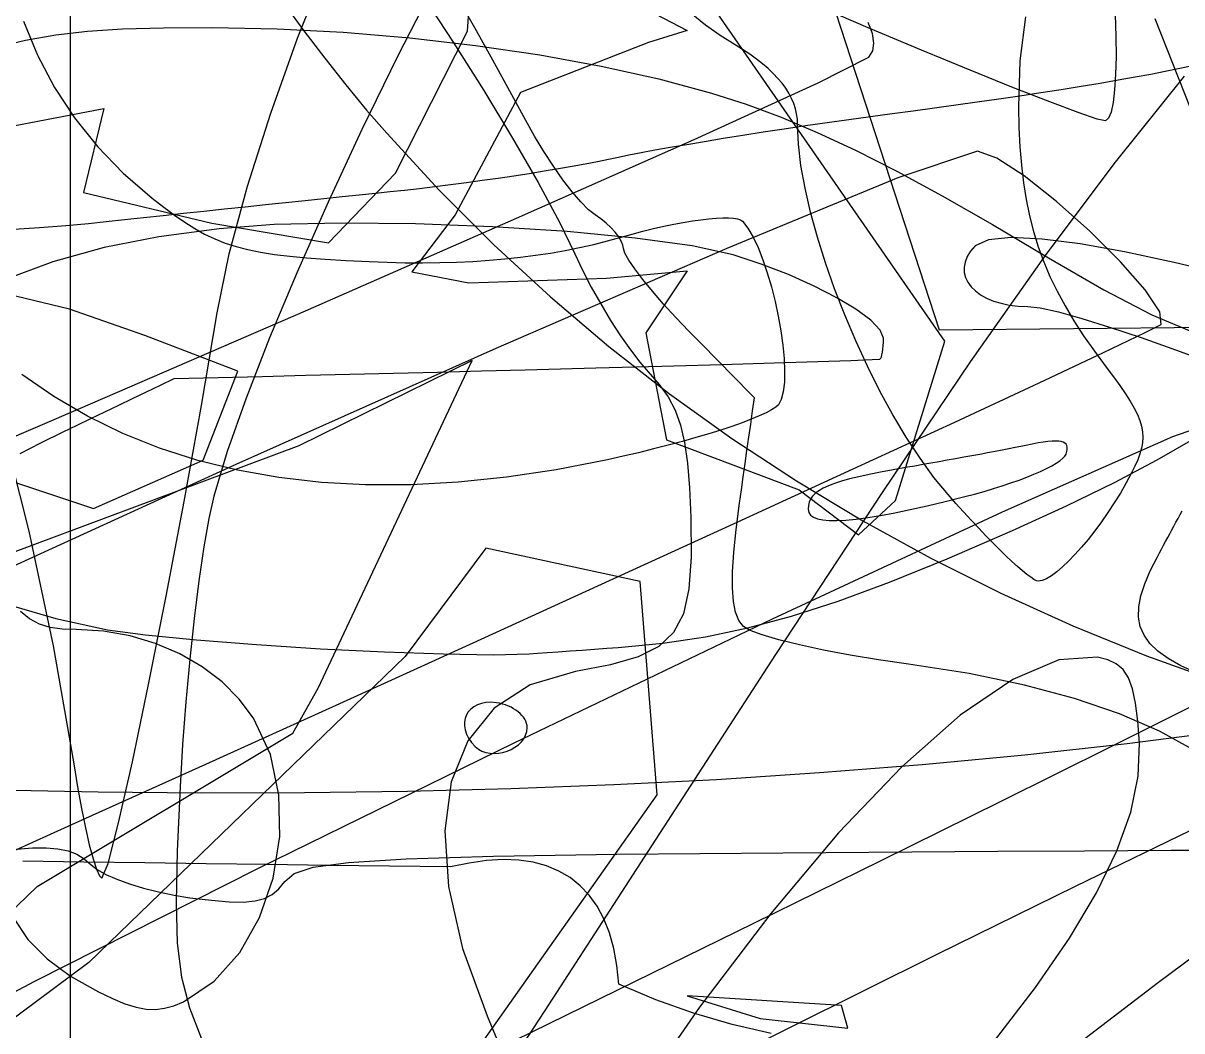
# Model space of a CAD drawing. Extents: x -75 to 75, y -75 to 75.
# Drawn here: x -0.86 to 22.84, y 3.95 to 24.55 of the extents above; entities that cross this region are included whole.
import ezdxf

# ---------------------------------------------------------------- set-up
doc = ezdxf.new("R2010")
doc.units = 0
for name, color, linetype in [('butterfly', 7, 'CONTINUOUS'), ('crosshair', 7, 'CONTINUOUS'), ('crown', 7, 'CONTINUOUS'), ('darth', 7, 'CONTINUOUS'), ('hellokitty', 7, 'CONTINUOUS'), ('ironman', 7, 'CONTINUOUS'), ('jackskellington', 7, 'CONTINUOUS'), ('m4', 7, 'CONTINUOUS'), ('nes', 7, 'CONTINUOUS'), ('skullbones', 7, 'CONTINUOUS'), ('star', 7, 'CONTINUOUS'), ('stormtrooper', 7, 'CONTINUOUS'), ('thundercats', 7, 'CONTINUOUS'), ('wolf', 7, 'CONTINUOUS')]:
    doc.layers.add(name, color=color, linetype=linetype)

msp = doc.modelspace()

# ---------------------------------------------------------------- linework, layer by layer
at = {"layer": 'butterfly', "color": 7}
for p, q in [((4.750313, 24.242141), (5.346643, 25.747596)), ((7.569673, 25.384687), (6.80181, 23.881227)), ((4.202316, 22.709762), (4.750313, 24.242141)), ((6.80181, 23.881227), (6.065756, 22.372467)), ((21.479224, 21.705691), (22.890268, 23.461943)), ((3.728148, 21.218138), (4.202316, 22.709762)), ((6.065756, 22.372467), (5.374354, 20.888184)), ((20.062964, 19.817453), (21.479224, 21.705691)), ((3.353302, 19.834947), (3.728148, 21.218138)), ((5.374354, 20.888184), (4.740444, 19.458141)), ((3.103272, 18.627875), (3.353302, 19.834947)), ((18.516393, 17.62493), (20.062964, 19.817453)), ((4.740444, 19.458141), (4.176869, 18.112111)), ((2.782089, 16.735038), (3.103272, 18.627875)), ((4.176869, 18.112111), (3.696471, 16.879869)), ((16.714412, 14.95583), (18.516393, 17.62493)), ((3.696471, 16.879869), (3.312092, 15.791183)), ((2.428084, 14.771322), (2.782089, 16.735038)), ((-1.329989, 16.457809), (-0.745294, 14.162588)), ((3.312092, 15.791183), (3.036573, 14.87582)), ((14.531927, 11.637843), (16.714412, 14.95583)), ((2.061513, 12.836181), (2.428084, 14.771322)), ((3.036573, 14.87582), (2.934844, 14.423525)), ((2.934844, 14.423525), (2.831948, 13.839726)), ((-0.745294, 14.162588), (-0.246754, 11.817011)), ((2.831948, 13.839726), (2.73071, 13.148776)), ((2.73071, 13.148776), (2.633953, 12.375021)), ((1.702635, 11.029067), (2.061513, 12.836181)), ((2.633953, 12.375021), (2.544501, 11.542813)), ((-0.246754, 11.817011), (0.170081, 9.40724)), ((11.843838, 7.498678), (14.531927, 11.637843)), ((2.544501, 11.542813), (2.465177, 10.676503)), ((20.317935, 11.531896), (19.37678, 11.131)), ((21.111783, 11.58689), (20.317935, 11.531896)), ((21.322663, 11.535125), (21.111783, 11.58689)), ((21.495173, 11.453266), (21.322663, 11.535125)), ((21.63366, 11.332393), (21.495173, 11.453266)), ((21.742469, 11.163591), (21.63366, 11.332393)), ((21.825945, 10.937951), (21.742469, 11.163591)), ((1.371707, 9.449443), (1.702635, 11.029067)), ((19.37678, 11.131), (18.302805, 10.39821)), ((21.888433, 10.64656), (21.825945, 10.937951)), ((2.465177, 10.676503), (2.398803, 9.800443)), ((21.93428, 10.280495), (21.888433, 10.64656)), ((18.302805, 10.39821), (17.110492, 9.347519)), ((21.96783, 9.83085), (21.93428, 10.280495)), ((2.398803, 9.800443), (2.348205, 8.93898)), ((21.943458, 9.152213), (21.96783, 9.83085)), ((0.170081, 9.40724), (0.247329, 8.935469)), ((1.088984, 8.196763), (1.371707, 9.449443)), ((17.110492, 9.347519), (15.814328, 7.992931)), ((21.791719, 8.420247), (21.943458, 9.152213)), ((0.247329, 8.935469), (0.32794, 8.495848)), ((2.348205, 8.93898), (2.288436, 7.618338)), ((0.32794, 8.495848), (0.409537, 8.09796)), ((21.5092, 7.628673), (21.791719, 8.420247)), ((0.409537, 8.09796), (0.489745, 7.751397)), ((0.874725, 7.370482), (1.088984, 8.196763)), ((15.814328, 7.992931), (14.428794, 6.348445)), ((0.489745, 7.751397), (0.566189, 7.46574)), ((2.288436, 7.618338), (2.264312, 6.575761)), ((21.092483, 6.771191), (21.5092, 7.628673)), ((0.566189, 7.46574), (0.636495, 7.250571)), ((0.749187, 7.070059), (0.874725, 7.370482)), ((9.814455, 4.36604), (11.843838, 7.498678)), ((0.636495, 7.250571), (0.698286, 7.115485)), ((0.698286, 7.115485), (0.749187, 7.070059)), ((20.53815, 5.841515), (21.092483, 6.771191)), ((24.787792, 6.75066), (22.356908, 4.934867)), ((2.264312, 6.575761), (2.288955, 5.741117)), ((14.428794, 6.348445), (12.968378, 4.428061)), ((2.288955, 5.741117), (2.375484, 5.044279)), ((19.842786, 4.833358), (20.53815, 5.841515)), ((2.375484, 5.044279), (2.537018, 4.41511)), ((19.002972, 3.740429), (19.842786, 4.833358)), ((22.356908, 4.934867), (20.617178, 3.609735)), ((2.537018, 4.41511), (2.786677, 3.783491)), ((8.291073, 2.031382), (9.814455, 4.36604)), ((12.968378, 4.428061), (11.447561, 2.245783))]:
    msp.add_line(p, q, dxfattribs=at)
at = {"layer": 'crosshair', "color": 7}
msp.add_open_spline([(0.09992, 74.90009), (0.09992, 24.966696), (0.09992, -24.966701), (0.09992, -74.900096)], degree=3, dxfattribs=at)
at = {"layer": 'crown', "color": 7}
for p, q in [((4.455409, 24.968621), (4.879479, 24.3928)), ((4.879479, 24.3928), (5.308629, 23.82934)), ((5.308629, 23.82934), (5.737434, 23.286506)), ((5.737434, 23.286506), (6.16047, 22.772559)), ((6.16047, 22.772559), (6.572314, 22.295773)), ((6.572314, 22.295773), (7.647348, 21.132924)), ((7.647348, 21.132924), (8.763789, 20.018869)), ((8.763789, 20.018869), (9.921208, 18.953861)), ((9.921208, 18.953861), (11.119178, 17.938138)), ((11.119178, 17.938138), (12.357269, 16.971955)), ((12.357269, 16.971955), (13.635054, 16.055554)), ((13.635054, 16.055554), (14.952104, 15.189183)), ((14.952104, 15.189183), (16.30799, 14.373084)), ((16.30799, 14.373084), (17.702284, 13.607508)), ((17.702284, 13.607508), (19.134558, 12.892699)), ((19.134558, 12.892699), (20.604382, 12.228906)), ((20.604382, 12.228906), (22.11133, 11.616374)), ((22.11133, 11.616374), (23.654973, 11.055347))]:
    msp.add_line(p, q, dxfattribs=at)
at = {"layer": 'darth', "color": 7}
for p, q in [((16.423293, 24.454908), (15.26926, 24.948092)), ((21.473052, 24.724871), (21.488332, 24.274563)), ((0.449717, 24.386224), (1.169688, 24.431566)), ((1.169688, 24.431566), (2.006407, 24.453974)), ((2.006407, 24.453974), (3.00307, 24.459788)), ((3.00307, 24.459788), (4.329129, 24.435235)), ((4.329129, 24.435235), (5.682979, 24.364261)), ((17.51146, 23.997375), (16.423293, 24.454908)), ((-1.441683, 24.049414), (-0.812772, 24.20147)), ((-0.812772, 24.20147), (-0.196704, 24.31163)), ((-0.196704, 24.31163), (0.449717, 24.386224)), ((5.682979, 24.364261), (7.043691, 24.24962)), ((7.043691, 24.24962), (8.390337, 24.094067)), ((21.488332, 24.274563), (21.491233, 23.863864)), ((8.390337, 24.094067), (9.701991, 23.90035)), ((18.509127, 23.585311), (17.51146, 23.997375)), ((9.701991, 23.90035), (10.957722, 23.671225)), ((21.491233, 23.863864), (21.48227, 23.49848)), ((10.957722, 23.671225), (12.136605, 23.409447)), ((19.39165, 23.228543), (18.509127, 23.585311)), ((21.48227, 23.49848), (21.461955, 23.184118)), ((12.136605, 23.409447), (13.21771, 23.117765)), ((20.134386, 22.936906), (19.39165, 23.228543)), ((13.21771, 23.117765), (13.924094, 22.890731)), ((21.461955, 23.184118), (21.430802, 22.926492)), ((13.924094, 22.890731), (14.637668, 22.626402)), ((20.712694, 22.720229), (20.134386, 22.936906)), ((21.430802, 22.926492), (21.389325, 22.731304)), ((14.637668, 22.626402), (15.37693, 22.31574)), ((21.101929, 22.588347), (20.712694, 22.720229)), ((21.277449, 22.551088), (21.101929, 22.588347)), ((21.338036, 22.604267), (21.277449, 22.551088)), ((21.389325, 22.731304), (21.338036, 22.604267)), ((15.37693, 22.31574), (16.160377, 21.949704)), ((16.160377, 21.949704), (17.006509, 21.51925)), ((17.006509, 21.51925), (17.933823, 21.015336)), ((17.933823, 21.015336), (18.960818, 20.428924)), ((4.271837, 20.428802), (3.14397, 20.34577)), ((5.642561, 20.459553), (4.271837, 20.428802)), ((7.161329, 20.442817), (5.642561, 20.459553)), ((8.733326, 20.383384), (7.161329, 20.442817)), ((10.26374, 20.286046), (8.733326, 20.383384)), ((18.960818, 20.428924), (20.105992, 19.750969)), ((1.910824, 20.178962), (0.796407, 19.960892)), ((3.14397, 20.34577), (1.910824, 20.178962)), ((11.657754, 20.155589), (10.26374, 20.286046)), ((12.820557, 19.99681), (11.657754, 20.155589)), ((0.796407, 19.960892), (-0.254371, 19.66823)), ((13.657333, 19.8145), (12.820557, 19.99681)), ((14.235117, 19.623786), (13.657333, 19.8145)), ((20.105992, 19.750969), (21.23847, 19.09443)), ((-0.254371, 19.66823), (-1.296595, 19.277652)), ((14.792862, 19.407008), (14.235117, 19.623786)), ((15.312999, 19.173924), (14.792862, 19.407008)), ((15.777961, 18.934295), (15.312999, 19.173924)), ((21.23847, 19.09443), (22.225126, 18.584345)), ((16.17018, 18.697871), (15.777961, 18.934295)), ((16.472087, 18.474413), (16.17018, 18.697871)), ((22.225126, 18.584345), (23.115198, 18.209328)), ((16.666114, 18.27368), (16.472087, 18.474413)), ((16.734694, 18.105425), (16.666114, 18.27368)), ((16.728911, 17.952754), (16.733198, 18.027229)), ((16.733198, 18.027229), (16.734694, 18.105425)), ((16.702314, 17.769044), (16.713169, 17.821921)), ((16.713169, 17.821921), (16.722135, 17.883736)), ((16.722135, 17.883736), (16.728911, 17.952754)), ((12.201483, 17.535031), (13.427683, 17.569372)), ((13.427683, 17.569372), (14.500402, 17.600938)), ((14.500402, 17.600938), (15.389887, 17.628822)), ((15.389887, 17.628822), (16.066387, 17.652134)), ((16.066387, 17.652134), (16.500149, 17.66997)), ((16.500149, 17.66997), (16.661423, 17.681428)), ((16.661423, 17.681428), (16.676141, 17.697063)), ((16.676141, 17.697063), (16.689871, 17.726846)), ((16.689871, 17.726846), (16.702314, 17.769044)), ((2.227136, 17.280565), (3.1247, 17.3032)), ((3.1247, 17.3032), (4.022264, 17.325834)), ((4.022264, 17.325834), (4.919827, 17.348468)), ((4.919827, 17.348468), (5.817391, 17.371102)), ((5.817391, 17.371102), (6.714954, 17.393737)), ((6.714954, 17.393737), (7.612518, 17.416371)), ((7.612518, 17.416371), (8.510081, 17.439005)), ((8.510081, 17.439005), (9.407645, 17.461639)), ((9.407645, 17.461639), (10.851553, 17.498819)), ((10.851553, 17.498819), (12.201483, 17.535031)), ((1.65929, 17.009412), (1.943213, 17.144989)), ((1.943213, 17.144989), (2.227136, 17.280565)), ((1.091444, 16.738261), (1.375367, 16.873835)), ((1.375367, 16.873835), (1.65929, 17.009412)), ((0.523597, 16.467108), (0.807521, 16.602685)), ((0.807521, 16.602685), (1.091444, 16.738261)), ((0.239674, 16.331531), (0.523597, 16.467108)), ((-0.500522, 15.971672), (-0.044249, 16.195954)), ((-0.044249, 16.195954), (0.239674, 16.331531)), ((-0.926185, 15.750057), (-0.500522, 15.971672)), ((-0.730768, 12.36741), (-0.920423, 12.518367)), ((-0.53227, 12.262358), (-0.730768, 12.36741)), ((-0.314165, 12.196109), (-0.53227, 12.262358)), ((-0.06569, 12.161568), (-0.314165, 12.196109)), ((0.223921, 12.151634), (-0.06569, 12.161568)), ((0.78, 12.118329), (0.223921, 12.151634)), ((1.323658, 12.021244), (0.78, 12.118329)), ((1.846398, 11.864636), (1.323658, 12.021244)), ((2.339725, 11.652752), (1.846398, 11.864636)), ((2.795143, 11.389845), (2.339725, 11.652752)), ((3.204156, 11.080169), (2.795143, 11.389845)), ((3.558269, 10.727972), (3.204156, 11.080169)), ((3.848984, 10.337509), (3.558269, 10.727972)), ((4.194159, 9.594195), (3.848984, 10.337509)), ((4.369056, 8.773832), (4.194159, 9.594195)), ((4.383884, 7.917657), (4.369056, 8.773832)), ((4.248854, 7.066909), (4.383884, 7.917657)), ((3.974177, 6.26283), (4.248854, 7.066909)), ((-1.075922, 6.274712), (-0.765135, 5.815553)), ((3.570061, 5.546654), (3.974177, 6.26283)), ((-0.765135, 5.815553), (-0.37502, 5.416669)), ((3.046718, 4.959624), (3.570061, 5.546654)), ((-0.37502, 5.416669), (0.102319, 5.063809)), ((0.102319, 5.063809), (0.674778, 4.742722)), ((0.674778, 4.742722), (0.964797, 4.605384)), ((2.414357, 4.542976), (3.046718, 4.959624)), ((0.964797, 4.605384), (1.218954, 4.501888)), ((2.216536, 4.46166), (2.414357, 4.542976)), ((1.218954, 4.501888), (1.444813, 4.431363)), ((1.444813, 4.431363), (1.649936, 4.392944)), ((1.649936, 4.392944), (1.841889, 4.385776)), ((1.841889, 4.385776), (2.028234, 4.408974)), ((2.028234, 4.408974), (2.216536, 4.46166))]:
    msp.add_line(p, q, dxfattribs=at)
at = {"layer": 'hellokitty', "color": 7}
for p, q in [((13.093952, 24.51041), (12.797908, 24.747231)), ((19.63596, 24.678742), (19.523446, 23.778901)), ((-0.852996, 24.587866), (-0.566656, 23.89065)), ((13.394184, 24.295015), (13.093952, 24.51041)), ((13.696749, 24.103454), (13.394184, 24.295015)), ((13.853124, 24.007837), (13.696749, 24.103454)), ((13.999141, 23.911614), (13.853124, 24.007837)), ((-0.566656, 23.89065), (-0.219792, 23.232573)), ((14.134838, 23.81473), (13.999141, 23.911614)), ((14.260251, 23.717143), (14.134838, 23.81473)), ((14.375419, 23.618805), (14.260251, 23.717143)), ((19.523446, 23.778901), (19.493038, 22.836415)), ((14.480377, 23.519666), (14.375419, 23.618805)), ((14.575162, 23.419683), (14.480377, 23.519666)), ((-0.219792, 23.232573), (0.187766, 22.612621)), ((14.659813, 23.318806), (14.575162, 23.419683)), ((14.734366, 23.216989), (14.659813, 23.318806)), ((14.798858, 23.114183), (14.734366, 23.216989)), ((14.853326, 23.010343), (14.798858, 23.114183)), ((14.897808, 22.905421), (14.853326, 23.010343)), ((14.932341, 22.799367), (14.897808, 22.905421)), ((14.956962, 22.69214), (14.932341, 22.799367)), ((19.493038, 22.836415), (19.503003, 22.418181)), ((0.187766, 22.612621), (0.656189, 22.029784)), ((14.971705, 22.583688), (14.956962, 22.69214)), ((14.976613, 22.473962), (14.971705, 22.583688)), ((14.994342, 22.074477), (14.976613, 22.473962)), ((19.503003, 22.418181), (19.523123, 22.02167)), ((15.046009, 21.63903), (14.994342, 22.074477)), ((0.656189, 22.029784), (1.18565, 21.483055)), ((19.523123, 22.02167), (19.554143, 21.644683)), ((15.129328, 21.173237), (15.046009, 21.63903)), ((19.554143, 21.644683), (19.596806, 21.285019)), ((1.18565, 21.483055), (1.77632, 20.97142)), ((15.242016, 20.682712), (15.129328, 21.173237)), ((19.596806, 21.285019), (19.651854, 20.940471)), ((1.77632, 20.97142), (2.010843, 20.788114)), ((19.651854, 20.940471), (19.720031, 20.60884)), ((2.010843, 20.788114), (2.231016, 20.624295)), ((2.231016, 20.624295), (2.441132, 20.478708)), ((15.381789, 20.173067), (15.242016, 20.682712)), ((2.441132, 20.478708), (2.645487, 20.350093)), ((12.03099, 20.347522), (12.241425, 20.395311)), ((12.241425, 20.395311), (12.444762, 20.437661)), ((12.444762, 20.437661), (12.639729, 20.474415)), ((12.639729, 20.474415), (12.825056, 20.5054)), ((12.825056, 20.5054), (12.999471, 20.530462)), ((12.999471, 20.530462), (13.161703, 20.549427)), ((13.161703, 20.549427), (13.31048, 20.562127)), ((13.31048, 20.562127), (13.444532, 20.568392)), ((13.444532, 20.568392), (13.562586, 20.56811)), ((13.562586, 20.56811), (13.663372, 20.560998)), ((13.663372, 20.560998), (13.745618, 20.546972)), ((13.745618, 20.546972), (13.808054, 20.525861)), ((13.808054, 20.525861), (13.849407, 20.497473)), ((13.849407, 20.497473), (13.959114, 20.357643)), ((19.720031, 20.60884), (19.802079, 20.28792)), ((2.645487, 20.350093), (2.848374, 20.237199)), ((2.848374, 20.237199), (3.054089, 20.138763)), ((11.090744, 20.095907), (11.369808, 20.173225)), ((11.369808, 20.173225), (11.59391, 20.236315)), ((11.59391, 20.236315), (11.814728, 20.29447)), ((11.814728, 20.29447), (12.03099, 20.347522)), ((13.959114, 20.357643), (14.066009, 20.17601)), ((14.066009, 20.17601), (14.168872, 19.958826)), ((15.546364, 19.649914), (15.381789, 20.173067)), ((19.802079, 20.28792), (19.898742, 19.975514)), ((3.054089, 20.138763), (3.266926, 20.053529)), ((3.266926, 20.053529), (3.491179, 19.980238)), ((3.491179, 19.980238), (3.731144, 19.917639)), ((3.731144, 19.917639), (3.991114, 19.864471)), ((10.223656, 19.901258), (10.517866, 19.959944)), ((10.517866, 19.959944), (10.806829, 20.024818)), ((10.806829, 20.024818), (11.090744, 20.095907)), ((14.168872, 19.958826), (14.26648, 19.712336)), ((19.898742, 19.975514), (20.010763, 19.669416)), ((3.991114, 19.864471), (4.275383, 19.819476)), ((4.275383, 19.819476), (4.588248, 19.781399)), ((4.588248, 19.781399), (4.934001, 19.74898)), ((4.934001, 19.74898), (5.316938, 19.720955)), ((5.316938, 19.720955), (5.741353, 19.696091)), ((5.741353, 19.696091), (6.211541, 19.673118)), ((6.211541, 19.673118), (6.584213, 19.659007)), ((8.000575, 19.662253), (8.337078, 19.678142)), ((8.337078, 19.678142), (8.666943, 19.700071)), ((8.666943, 19.700071), (8.990369, 19.728067)), ((8.990369, 19.728067), (9.307555, 19.762174)), ((9.307555, 19.762174), (9.618699, 19.802393)), ((9.618699, 19.802393), (9.923999, 19.848748)), ((9.923999, 19.848748), (10.223656, 19.901258)), ((14.26648, 19.712336), (14.357611, 19.442797)), ((6.584213, 19.659007), (6.949253, 19.650851)), ((6.949253, 19.650851), (7.306861, 19.648593)), ((7.306861, 19.648593), (7.657235, 19.652403)), ((7.657235, 19.652403), (8.000575, 19.662253)), ((14.357611, 19.442797), (14.441045, 19.156451)), ((15.733455, 19.118871), (15.546364, 19.649914)), ((20.010763, 19.669416), (20.138886, 19.367424)), ((20.138886, 19.367424), (20.283851, 19.067334)), ((14.441045, 19.156451), (14.515559, 18.859556)), ((15.94078, 18.585553), (15.733455, 19.118871)), ((20.283851, 19.067334), (20.446404, 18.766948)), ((14.515559, 18.859556), (14.579931, 18.558358)), ((20.446404, 18.766948), (20.627287, 18.464062)), ((14.579931, 18.558358), (14.632939, 18.259106)), ((16.166054, 18.055565), (15.94078, 18.585553)), ((14.632939, 18.259106), (14.673363, 17.96805)), ((20.627287, 18.464062), (20.827243, 18.15647)), ((16.406993, 17.534529), (16.166054, 18.055565)), ((20.827243, 18.15647), (21.047016, 17.841973)), ((14.673363, 17.96805), (14.699979, 17.691444)), ((21.047016, 17.841973), (21.287347, 17.518369)), ((14.699979, 17.691444), (14.711567, 17.435536)), ((-0.232717, 16.914453), (-0.889485, 17.365856)), ((14.711567, 17.435536), (14.706905, 17.206575)), ((16.661314, 17.028056), (16.406993, 17.534529)), ((21.287347, 17.518369), (21.436508, 17.320209)), ((21.436508, 17.320209), (21.568036, 17.139116)), ((14.706905, 17.206575), (14.68477, 17.010815)), ((21.568036, 17.139116), (21.682381, 16.973228)), ((0.455763, 16.513104), (-0.232717, 16.914453)), ((14.643941, 16.8545), (14.583196, 16.743883)), ((14.68477, 17.010815), (14.643941, 16.8545)), ((16.926732, 16.541761), (16.661314, 17.028056)), ((21.682381, 16.973228), (21.779991, 16.820687)), ((14.445013, 16.640421), (14.332292, 16.581018)), ((14.529245, 16.694898), (14.445013, 16.640421)), ((14.583196, 16.743883), (14.529245, 16.694898)), ((21.779991, 16.820687), (21.861314, 16.679638)), ((21.861314, 16.679638), (21.926799, 16.548216)), ((1.175675, 16.161868), (0.455763, 16.513104)), ((13.841104, 16.37904), (13.632337, 16.305705)), ((14.028546, 16.449754), (13.841104, 16.37904)), ((14.192873, 16.517273), (14.028546, 16.449754)), ((14.332292, 16.581018), (14.192873, 16.517273)), ((17.200965, 16.081254), (16.926732, 16.541761)), ((21.926799, 16.548216), (21.976894, 16.424566)), ((21.976894, 16.424566), (22.012048, 16.306825)), ((1.92674, 15.860804), (1.175675, 16.161868)), ((13.157995, 16.153469), (12.896002, 16.075719)), ((13.404037, 16.230323), (13.157995, 16.153469)), ((13.632337, 16.305705), (13.404037, 16.230323)), ((22.012048, 16.306825), (22.032709, 16.193138)), ((22.032709, 16.193138), (22.039324, 16.081643)), ((12.331328, 15.919825), (12.03223, 15.842835)), ((12.619849, 15.997645), (12.331328, 15.919825)), ((12.896002, 16.075719), (12.619849, 15.997645)), ((17.481726, 15.652155), (17.200965, 16.081254)), ((22.032345, 15.970481), (22.012217, 15.857793)), ((22.039324, 16.081643), (22.032345, 15.970481)), ((2.708679, 15.609974), (1.92674, 15.860804)), ((11.409468, 15.693633), (11.089386, 15.622575)), ((11.724346, 15.767245), (11.409468, 15.693633)), ((12.03223, 15.842835), (11.724346, 15.767245)), ((17.766734, 15.260069), (17.481726, 15.652155)), ((21.979389, 15.741721), (21.93431, 15.620405)), ((22.012217, 15.857793), (21.979389, 15.741721)), ((3.521212, 15.409432), (2.708679, 15.609974)), ((4.364061, 15.259239), (3.521212, 15.409432)), ((10.042146, 15.418661), (9.023267, 15.265513)), ((11.089386, 15.622575), (10.042146, 15.418661)), ((21.877428, 15.491982), (21.809192, 15.354599)), ((21.93431, 15.620405), (21.877428, 15.491982)), ((5.236947, 15.159457), (4.364061, 15.259239)), ((9.023267, 15.265513), (8.033029, 15.163069)), ((18.053704, 14.910618), (17.766734, 15.260069)), ((21.809192, 15.354599), (21.69764, 15.147581)), ((6.139589, 15.110141), (5.236947, 15.159457)), ((7.07171, 15.11127), (6.139589, 15.110141)), ((8.033029, 15.163069), (7.07171, 15.11127)), ((21.578503, 14.942106), (21.453186, 14.739803)), ((21.69764, 15.147581), (21.578503, 14.942106)), ((18.053698, 14.909873), (18.053704, 14.910618)), ((18.053699, 14.909871), (18.053698, 14.909873)), ((18.0537, 14.909868), (18.053699, 14.909871)), ((18.053699, 14.909871), (18.053699, 14.909871)), ((18.053701, 14.909865), (18.0537, 14.909868)), ((18.0537, 14.909868), (18.0537, 14.909868)), ((18.053702, 14.909865), (18.053701, 14.909865)), ((18.053701, 14.909865), (18.053701, 14.909865)), ((18.053702, 14.909862), (18.053702, 14.909865)), ((18.053703, 14.909862), (18.053702, 14.909862)), ((18.053704, 14.909859), (18.053703, 14.909862)), ((18.053704, 14.909856), (18.053704, 14.909859)), ((18.053704, 14.909859), (18.053704, 14.909859)), ((18.053705, 14.909856), (18.053704, 14.909856)), ((18.053706, 14.909854), (18.053705, 14.909856)), ((18.213882, 14.72959), (18.053706, 14.909854)), ((18.053706, 14.909854), (18.053706, 14.909854)), ((18.372512, 14.554383), (18.213882, 14.72959)), ((21.453186, 14.739803), (21.323093, 14.542307)), ((18.52865, 14.385138), (18.372512, 14.554383)), ((21.323093, 14.542307), (21.18963, 14.351243)), ((22.758207, 14.421581), (22.800372, 14.499878)), ((22.800372, 14.499878), (22.842538, 14.578172)), ((18.681349, 14.222761), (18.52865, 14.385138)), ((18.829662, 14.068163), (18.681349, 14.222761)), ((21.18963, 14.351243), (21.054201, 14.168244)), ((22.631711, 14.18669), (22.673876, 14.264987)), ((22.673876, 14.264987), (22.716042, 14.343284)), ((22.716042, 14.343284), (22.758207, 14.421581)), ((18.972643, 13.922245), (18.829662, 14.068163)), ((20.91821, 13.994937), (20.783062, 13.832956)), ((21.054201, 14.168244), (20.91821, 13.994937)), ((22.505214, 13.951802), (22.54738, 14.030096)), ((22.54738, 14.030096), (22.589545, 14.108393)), ((22.589545, 14.108393), (22.631711, 14.18669)), ((19.109343, 13.785921), (18.972643, 13.922245)), ((19.238816, 13.660092), (19.109343, 13.785921)), ((20.783062, 13.832956), (20.650162, 13.683925)), ((22.378718, 13.716912), (22.420884, 13.795208)), ((22.420884, 13.795208), (22.463049, 13.873505)), ((22.463049, 13.873505), (22.505214, 13.951802)), ((19.360115, 13.54567), (19.238816, 13.660092)), ((19.472293, 13.443562), (19.360115, 13.54567)), ((20.520915, 13.549478), (20.396724, 13.431243)), ((20.650162, 13.683925), (20.520915, 13.549478)), ((22.190457, 13.349966), (22.336553, 13.638615)), ((22.336553, 13.638615), (22.378718, 13.716912)), ((19.574404, 13.354674), (19.472293, 13.443562)), ((19.665499, 13.27991), (19.574404, 13.354674)), ((19.744632, 13.220184), (19.665499, 13.27991)), ((20.278996, 13.330851), (20.169133, 13.24993)), ((20.396724, 13.431243), (20.278996, 13.330851)), ((22.077253, 13.08433), (22.190457, 13.349966)), ((19.810857, 13.176397), (19.744632, 13.220184)), ((19.863226, 13.149473), (19.810857, 13.176397)), ((19.900791, 13.140301), (19.863226, 13.149473)), ((19.978627, 13.153029), (19.900791, 13.140301)), ((20.068542, 13.190113), (19.978627, 13.153029)), ((20.169133, 13.24993), (20.068542, 13.190113)), ((21.998607, 12.839787), (22.077253, 13.08433)), ((21.956182, 12.614413), (21.998607, 12.839787)), ((21.951644, 12.406289), (21.956182, 12.614413)), ((21.986656, 12.213494), (21.951644, 12.406289)), ((22.062884, 12.034111), (21.986656, 12.213494)), ((22.181992, 11.866214), (22.062884, 12.034111)), ((22.345645, 11.707887), (22.181992, 11.866214)), ((22.555507, 11.557212), (22.345645, 11.707887)), ((22.813242, 11.41226), (22.555507, 11.557212)), ((23.120516, 11.271117), (22.813242, 11.41226))]:
    msp.add_line(p, q, dxfattribs=at)
at = {"layer": 'ironman', "color": 7}
for p, q in [((21.715951, 9.824522), (23.806269, 10.09026)), ((19.621805, 9.592688), (21.715951, 9.824522)), ((17.524265, 9.393552), (19.621805, 9.592688)), ((15.423766, 9.225912), (17.524265, 9.393552)), ((11.215629, 8.980286), (13.320743, 9.088557)), ((13.320743, 9.088557), (15.423766, 9.225912)), ((-1.434617, 8.873863), (0.673914, 8.832957)), ((0.673914, 8.832957), (2.782962, 8.813907)), ((2.782962, 8.813907), (4.892092, 8.817915)), ((4.892092, 8.817915), (7.000869, 8.846171)), ((7.000869, 8.846171), (9.10886, 8.899895)), ((9.10886, 8.899895), (11.215629, 8.980286)), ((0.37712, 7.39604), (-0.87297, 7.413707)), ((1.627218, 7.378881), (0.37712, 7.39604)), ((2.877322, 7.362145), (1.627218, 7.378881)), ((4.127429, 7.34572), (2.877322, 7.362145)), ((8.25772, 7.378121), (7.877755, 7.297488)), ((8.617109, 7.427883), (8.25772, 7.378121)), ((8.955624, 7.44682), (8.617109, 7.427883)), ((9.272969, 7.434938), (8.955624, 7.44682)), ((9.568843, 7.392317), (9.272969, 7.434938)), ((9.84295, 7.318979), (9.568843, 7.392317)), ((5.377538, 7.329548), (4.127429, 7.34572)), ((6.627648, 7.31349), (5.377538, 7.329548)), ((7.877755, 7.297488), (6.627648, 7.31349)), ((10.094993, 7.214957), (9.84295, 7.318979)), ((10.324671, 7.080298), (10.094993, 7.214957)), ((10.531689, 6.915031), (10.324671, 7.080298)), ((10.715747, 6.7192), (10.531689, 6.915031)), ((10.876548, 6.492841), (10.715747, 6.7192)), ((11.013794, 6.235991), (10.876548, 6.492841)), ((11.127187, 5.948691), (11.013794, 6.235991)), ((11.216429, 5.630977), (11.127187, 5.948691)), ((11.281222, 5.28289), (11.216429, 5.630977)), ((11.321268, 4.904463), (11.281222, 5.28289)), ((12.077681, 4.579792), (11.321268, 4.904463)), ((12.849591, 4.306728), (12.077681, 4.579792)), ((13.635267, 4.079471), (12.849591, 4.306728)), ((14.432976, 3.892217), (13.635267, 4.079471))]:
    msp.add_line(p, q, dxfattribs=at)
at = {"layer": 'jackskellington', "color": 7}
for p, q in [((22.334706, 15.618152), (23.117339, 16.073089)), ((21.461505, 15.15806), (22.334706, 15.618152)), ((20.4798, 14.681804), (21.461505, 15.15806)), ((19.371657, 14.178384), (20.4798, 14.681804)), ((18.033316, 13.59914), (19.371657, 14.178384)), ((16.856813, 13.119992), (18.033316, 13.59914)), ((15.808399, 12.730937), (16.856813, 13.119992)), ((-1.403852, 12.730463), (-0.19461, 12.378069)), ((14.854325, 12.421963), (15.808399, 12.730937)), ((-0.19461, 12.378069), (0.865054, 12.145569)), ((13.960842, 12.183062), (14.854325, 12.421963)), ((0.865054, 12.145569), (1.636984, 12.041296)), ((13.094204, 12.004229), (13.960842, 12.183062)), ((1.636984, 12.041296), (2.682153, 11.938754)), ((2.682153, 11.938754), (3.907658, 11.843218)), ((11.306464, 11.786732), (12.22066, 11.875454)), ((12.22066, 11.875454), (13.094204, 12.004229)), ((3.907658, 11.843218), (5.220598, 11.759977)), ((5.220598, 11.759977), (6.528071, 11.694304)), ((6.528071, 11.694304), (7.737174, 11.65148)), ((7.737174, 11.65148), (8.755007, 11.636776)), ((8.755007, 11.636776), (9.488668, 11.655487)), ((9.488668, 11.655487), (9.656986, 11.666861)), ((9.656986, 11.666861), (9.857045, 11.680746)), ((9.857045, 11.680746), (10.081387, 11.696607)), ((10.081387, 11.696607), (10.322557, 11.713907)), ((10.322557, 11.713907), (10.573101, 11.73211)), ((10.573101, 11.73211), (10.825561, 11.750681)), ((10.825561, 11.750681), (11.072483, 11.769082)), ((11.072483, 11.769082), (11.306464, 11.786732))]:
    msp.add_line(p, q, dxfattribs=at)
at = {"layer": 'm4', "color": 7}
for p, q in [((-1.000172, 7.664368), (-0.6724, 7.687877)), ((-0.6724, 7.687877), (-0.391512, 7.689853)), ((-0.391512, 7.689853), (-0.151333, 7.669194)), ((-0.151333, 7.669194), (0.054311, 7.625094)), ((0.054311, 7.625094), (0.231593, 7.556667)), ((11.280745, 7.556895), (14.67287, 7.588346)), ((14.67287, 7.588346), (19.06999, 7.617412)), ((19.06999, 7.617412), (20.843346, 7.62808)), ((20.843346, 7.62808), (22.616701, 7.638748)), ((22.616701, 7.638748), (24.390057, 7.649416)), ((0.231593, 7.556667), (0.386688, 7.463014)), ((0.386688, 7.463014), (0.52577, 7.343242)), ((5.069151, 7.292758), (5.787819, 7.390996)), ((5.787819, 7.390996), (6.972873, 7.463948)), ((6.972873, 7.463948), (8.758964, 7.517339)), ((8.758964, 7.517339), (11.280745, 7.556895)), ((0.52577, 7.343242), (0.651475, 7.245045)), ((0.651475, 7.245045), (0.830059, 7.145302)), ((0.830059, 7.145302), (1.053229, 7.046781)), ((4.492358, 6.997519), (4.682215, 7.163508)), ((4.682215, 7.163508), (5.069151, 7.292758)), ((1.053229, 7.046781), (1.312691, 6.952242)), ((1.312691, 6.952242), (1.600154, 6.864452)), ((4.368436, 6.848591), (4.492358, 6.997519)), ((1.600154, 6.864452), (1.907323, 6.786174)), ((1.907323, 6.786174), (2.225907, 6.720174)), ((2.225907, 6.720174), (2.547613, 6.669216)), ((2.547613, 6.669216), (2.989372, 6.615783)), ((3.883227, 6.602101), (4.075227, 6.652799)), ((4.075227, 6.652799), (4.233178, 6.734322)), ((4.233178, 6.734322), (4.368436, 6.848591)), ((2.989372, 6.615783), (3.351656, 6.585506)), ((3.351656, 6.585506), (3.645823, 6.580313)), ((3.645823, 6.580313), (3.883227, 6.602101))]:
    msp.add_line(p, q, dxfattribs=at)
at = {"layer": 'nes', "color": 7}
for p, q in [((16.505796, 24.337289), (16.41755, 24.563389)), ((16.53808, 24.142051), (16.505796, 24.337289)), ((16.431628, 23.850682), (16.513619, 23.979305)), ((16.513619, 23.979305), (16.53808, 24.142051)), ((15.396231, 23.326206), (16.431628, 23.850682)), ((12.8601, 22.169879), (15.396231, 23.326206)), ((9.229378, 20.558424), (12.8601, 22.169879)), ((18.655716, 21.928147), (17.025983, 21.384139)), ((19.049191, 21.791179), (18.655716, 21.928147)), ((19.613019, 21.426955), (19.049191, 21.791179)), ((17.025983, 21.384139), (13.529419, 19.943939)), ((20.272865, 20.905501), (19.613019, 21.426955)), ((20.954397, 20.296846), (20.272865, 20.905501)), ((4.910212, 18.668554), (9.229378, 20.558424)), ((21.583284, 19.671013), (20.954397, 20.296846)), ((13.529419, 19.943939), (8.804234, 17.895293)), ((22.08519, 19.098026), (21.583284, 19.671013)), ((22.385786, 18.647915), (22.08519, 19.098026)), ((0.308745, 16.676988), (4.910212, 18.668554)), ((22.410737, 18.390703), (22.385786, 18.647915)), ((22.086385, 18.220687), (22.410737, 18.390703)), ((21.236898, 17.813395), (22.086385, 18.220687)), ((8.804234, 17.895293), (3.48864, 15.525948)), ((19.919977, 17.195529), (21.236898, 17.813395)), ((18.193318, 16.393781), (19.919977, 17.195529)), ((-4.168877, 14.76044), (0.308745, 16.676988)), ((24.274233, 16.670474), (22.644482, 16.089212)), ((16.114621, 15.434849), (18.193318, 16.393781)), ((22.644482, 16.089212), (19.161739, 14.550133)), ((3.48864, 15.525948), (-1.779153, 13.123649)), ((13.741584, 14.345429), (16.114621, 15.434849)), ((19.161739, 14.550133), (14.459485, 12.360303)), ((11.131906, 13.152213), (13.741584, 14.345429)), ((8.343286, 11.881906), (11.131906, 13.152213)), ((14.459485, 12.360303), (9.171204, 9.82678)), ((5.536636, 10.607192), (8.343286, 11.881906)), ((21.387303, 9.759233), (23.374756, 10.755909)), ((2.875293, 9.401313), (5.536636, 10.607192)), ((9.171204, 9.82678), (3.930379, 7.256628)), ((19.138536, 8.640981), (21.387303, 9.759233)), ((0.420577, 8.291872), (2.875293, 9.401313)), ((16.683922, 7.429116), (19.138536, 8.640981)), ((-1.766192, 7.306448), (0.420577, 8.291872)), ((23.240169, 8.148927), (20.653536, 6.897816)), ((14.078927, 6.151586), (16.683922, 7.429116)), ((3.930379, 7.256628), (-0.629508, 4.956909)), ((20.653536, 6.897816), (17.826752, 5.51088)), ((8.3061, 3.322357), (14.078927, 6.151586)), ((17.826752, 5.51088), (14.823472, 4.018063)), ((-0.629508, 4.956909), (-3.874973, 3.234687)), ((14.823472, 4.018063), (11.203025, 2.196214))]:
    msp.add_line(p, q, dxfattribs=at)
at = {"layer": 'skullbones', "color": 7}
for p, q in [((8.376978, 24.450159), (7.988303, 25.133176)), ((7.306937, 25.119635), (7.934487, 24.161987)), ((8.74527, 23.792126), (8.376978, 24.450159)), ((7.934487, 24.161987), (8.556628, 23.173467)), ((9.092202, 23.160776), (8.74527, 23.792126)), ((8.556628, 23.173467), (9.144956, 22.200114)), ((9.416796, 22.557816), (9.092202, 23.160776)), ((9.596146, 22.235815), (9.416796, 22.557816)), ((9.144956, 22.200114), (9.671063, 21.287963)), ((9.786485, 21.921035), (9.596146, 22.235815)), ((9.982002, 21.621392), (9.786485, 21.921035)), ((10.176883, 21.344805), (9.982002, 21.621392)), ((10.365318, 21.09919), (10.176883, 21.344805)), ((9.671063, 21.287963), (10.106545, 20.48306)), ((10.541494, 20.892465), (10.365318, 21.09919)), ((10.699598, 20.73255), (10.541494, 20.892465)), ((10.83382, 20.627363), (10.699598, 20.73255)), ((10.951029, 20.547525), (10.83382, 20.627363)), ((10.106545, 20.48306), (10.422994, 19.831437)), ((11.060374, 20.460259), (10.951029, 20.547525)), ((11.159464, 20.368395), (11.060374, 20.460259)), ((11.245903, 20.274751), (11.159464, 20.368395)), ((11.3173, 20.182154), (11.245903, 20.274751)), ((11.37126, 20.093426), (11.3173, 20.182154)), ((11.405392, 20.011396), (11.37126, 20.093426)), ((11.417301, 19.938879), (11.405392, 20.011396)), ((11.444612, 19.845977), (11.417301, 19.938879)), ((10.422994, 19.831437), (10.579328, 19.497847)), ((11.522884, 19.705515), (11.444612, 19.845977)), ((11.646631, 19.52441), (11.522884, 19.705515)), ((10.579328, 19.497847), (10.756864, 19.153545)), ((11.810362, 19.309588), (11.646631, 19.52441)), ((12.008591, 19.067966), (11.810362, 19.309588)), ((10.756864, 19.153545), (10.949451, 18.808426)), ((12.235829, 18.806465), (12.008591, 19.067966)), ((10.949451, 18.808426), (11.150936, 18.472401)), ((12.486589, 18.532009), (12.235829, 18.806465)), ((12.755383, 18.251514), (12.486589, 18.532009)), ((11.150936, 18.472401), (11.35517, 18.155367)), ((12.922643, 18.081089), (12.755383, 18.251514)), ((11.35517, 18.155367), (11.555998, 17.867224)), ((13.089903, 17.910663), (12.922643, 18.081089)), ((11.555998, 17.867224), (11.747271, 17.61788)), ((13.257163, 17.740238), (13.089903, 17.910663)), ((11.747271, 17.61788), (11.922836, 17.417232)), ((13.424423, 17.569812), (13.257163, 17.740238)), ((13.591683, 17.399387), (13.424423, 17.569812)), ((11.922836, 17.417232), (12.14675, 17.164039)), ((13.758943, 17.228961), (13.591683, 17.399387)), ((12.14675, 17.164039), (12.328386, 16.908927)), ((13.926204, 17.058536), (13.758943, 17.228961)), ((12.328386, 16.908927), (12.472379, 16.636032)), ((14.093464, 16.88811), (13.926204, 17.058536)), ((14.055363, 16.619347), (14.093464, 16.88811)), ((12.472379, 16.636032), (12.583364, 16.329491)), ((14.017263, 16.350584), (14.055363, 16.619347)), ((12.583364, 16.329491), (12.665975, 15.973442)), ((13.979162, 16.081821), (14.017263, 16.350584)), ((12.665975, 15.973442), (12.724848, 15.552016)), ((13.941062, 15.813061), (13.979162, 16.081821)), ((13.902961, 15.544298), (13.941062, 15.813061)), ((12.724848, 15.552016), (12.764618, 15.049356)), ((13.864861, 15.275535), (13.902961, 15.544298)), ((13.826761, 15.006772), (13.864861, 15.275535)), ((12.764618, 15.049356), (12.789919, 14.449594)), ((13.78866, 14.738009), (13.826761, 15.006772)), ((13.717991, 14.197793), (13.78866, 14.738009)), ((12.789919, 14.449594), (12.797384, 13.631618)), ((13.670053, 13.730842), (13.717991, 14.197793)), ((12.797384, 13.631618), (12.753534, 12.981503)), ((13.644983, 13.332666), (13.670053, 13.730842)), ((13.642923, 12.99878), (13.644983, 13.332666)), ((12.753534, 12.981503), (12.640894, 12.475853)), ((13.664016, 12.724692), (13.642923, 12.99878)), ((13.708399, 12.505919), (13.664016, 12.724692)), ((12.640894, 12.475853), (12.44199, 12.091266)), ((13.776216, 12.337965), (13.708399, 12.505919)), ((13.867605, 12.21635), (13.776216, 12.337965)), ((12.44199, 12.091266), (12.139344, 11.804354)), ((14.005767, 12.133512), (13.867605, 12.21635)), ((14.252729, 12.040385), (14.005767, 12.133512)), ((14.594642, 11.940139), (14.252729, 12.040385)), ((15.017659, 11.835948), (14.594642, 11.940139)), ((12.139344, 11.804354), (11.715483, 11.591711)), ((15.507931, 11.730979), (15.017659, 11.835948)), ((16.051612, 11.628408), (15.507931, 11.730979)), ((16.634853, 11.531402), (16.051612, 11.628408)), ((11.152929, 11.429946), (10.434209, 11.295659)), ((11.715483, 11.591711), (11.152929, 11.429946)), ((17.243807, 11.443137), (16.634853, 11.531402)), ((18.48565, 11.249812), (17.243807, 11.443137)), ((10.434209, 11.295659), (9.506888, 11.023894)), ((19.617033, 11.017448), (18.48565, 11.249812)), ((9.506888, 11.023894), (8.771738, 10.546153)), ((20.641369, 10.744731), (19.617033, 11.017448)), ((21.562068, 10.430343), (20.641369, 10.744731)), ((8.771738, 10.546153), (8.232872, 9.878478)), ((22.382542, 10.072965), (21.562068, 10.430343)), ((23.106202, 9.671287), (22.382542, 10.072965)), ((8.232872, 9.878478), (7.894409, 9.036905)), ((7.894409, 9.036905), (7.760463, 8.03748)), ((7.760463, 8.03748), (7.835151, 6.896238)), ((7.835151, 6.896238), (8.122589, 5.629224)), ((8.122589, 5.629224), (8.626892, 4.252476)), ((8.626892, 4.252476), (9.058223, 3.221857))]:
    msp.add_line(p, q, dxfattribs=at)
at = {"layer": 'star', "color": 7}
for p, q in [((-0.578486, 74.904171), (17.871219, 18.275577)), ((17.871219, 18.275577), (75.004095, 18.891137))]:
    msp.add_line(p, q, dxfattribs=at)
at = {"layer": 'stormtrooper', "color": 7}
for p, q in [((21.879472, 23.448907), (22.202118, 23.508112)), ((22.202118, 23.508112), (22.496824, 23.564613)), ((22.496824, 23.564613), (22.760595, 23.617919)), ((22.760595, 23.617919), (22.990437, 23.667542)), ((20.369375, 23.194823), (20.773838, 23.259957)), ((20.773838, 23.259957), (21.162337, 23.32434)), ((21.162337, 23.32434), (21.531881, 23.387487)), ((21.531881, 23.387487), (21.879472, 23.448907)), ((18.651791, 22.936589), (19.090158, 22.999824)), ((19.090158, 22.999824), (19.524541, 23.06427)), ((19.524541, 23.06427), (19.951945, 23.129432)), ((19.951945, 23.129432), (20.369375, 23.194823)), ((16.909403, 22.702359), (17.342725, 22.759021)), ((17.342725, 22.759021), (17.77508, 22.8157)), ((17.77508, 22.8157), (18.212433, 22.875051)), ((18.212433, 22.875051), (18.651791, 22.936589)), ((15.138307, 22.45415), (15.580572, 22.51846)), ((15.580572, 22.51846), (16.025236, 22.581593)), ((16.025236, 22.581593), (16.46921, 22.643053)), ((16.46921, 22.643053), (16.909403, 22.702359)), ((13.85681, 22.258996), (14.273336, 22.32393)), ((14.273336, 22.32393), (14.701531, 22.389143)), ((14.701531, 22.389143), (15.138307, 22.45415)), ((12.369208, 22.011829), (12.708153, 22.070763)), ((12.708153, 22.070763), (13.071128, 22.131926)), ((13.071128, 22.131926), (13.455044, 22.194833)), ((13.455044, 22.194833), (13.85681, 22.258996)), ((11.110641, 21.7643), (11.315533, 21.808155)), ((11.315533, 21.808155), (11.527456, 21.853291)), ((11.527456, 21.853291), (11.775769, 21.902606)), ((11.775769, 21.902606), (12.057383, 21.955613)), ((12.057383, 21.955613), (12.369208, 22.011829)), ((9.79221, 21.52663), (10.087108, 21.575412)), ((10.087108, 21.575412), (10.368796, 21.623932)), ((10.368796, 21.623932), (10.634878, 21.671828)), ((10.634878, 21.671828), (10.882958, 21.718736)), ((10.882958, 21.718736), (11.110641, 21.7643)), ((8.203392, 21.291409), (8.528415, 21.33609)), ((8.528415, 21.33609), (8.852203, 21.382315)), ((8.852203, 21.382315), (9.172362, 21.42972)), ((9.172362, 21.42972), (9.486496, 21.477944)), ((9.486496, 21.477944), (9.79221, 21.52663)), ((6.340577, 21.072517), (6.6436, 21.103779)), ((6.6436, 21.103779), (6.938865, 21.135332)), ((6.938865, 21.135332), (7.244871, 21.170231)), ((7.244871, 21.170231), (7.559225, 21.208119)), ((7.559225, 21.208119), (7.87953, 21.248632)), ((7.87953, 21.248632), (8.203392, 21.291409)), ((4.092412, 20.838106), (4.50249, 20.881092)), ((4.50249, 20.881092), (4.902631, 20.922951)), ((4.902631, 20.922951), (5.289672, 20.963357)), ((5.289672, 20.963357), (5.660451, 21.001976)), ((5.660451, 21.001976), (6.011807, 21.038473)), ((6.011807, 21.038473), (6.340577, 21.072517)), ((2.003625, 20.617976), (2.415962, 20.661588)), ((2.415962, 20.661588), (2.834171, 20.705741)), ((2.834171, 20.705741), (3.25509, 20.750101)), ((3.25509, 20.750101), (3.675558, 20.794334)), ((3.675558, 20.794334), (4.092412, 20.838106)), ((-0.532044, 20.37047), (0.011613, 20.41155)), ((0.011613, 20.41155), (0.476242, 20.455554)), ((0.476242, 20.455554), (0.833469, 20.493691)), ((0.833469, 20.493691), (1.209217, 20.533693)), ((1.209217, 20.533693), (1.600323, 20.575233)), ((1.600323, 20.575233), (2.003625, 20.617976)), ((-1.155306, 20.332305), (-0.532044, 20.37047)), ((19.542341, 15.895312), (19.42595, 15.871774)), ((19.646633, 15.916902), (19.542341, 15.895312)), ((19.777687, 15.943487), (19.646633, 15.916902)), ((19.896338, 15.965416), (19.777687, 15.943487)), ((20.002969, 15.982603), (19.896338, 15.965416)), ((20.097962, 15.994992), (20.002969, 15.982603)), ((20.181699, 16.002471), (20.097962, 15.994992)), ((20.254561, 16.005011), (20.181699, 16.002471)), ((20.316933, 16.002471), (20.254561, 16.005011)), ((20.369194, 15.994767), (20.316933, 16.002471)), ((20.411728, 15.981841), (20.369194, 15.994767)), ((20.444917, 15.963609), (20.411728, 15.981841)), ((20.469143, 15.939987), (20.444917, 15.963609)), ((20.484786, 15.910885), (20.469143, 15.939987)), ((20.492231, 15.876225), (20.484786, 15.910885)), ((18.208423, 15.641407), (18.039077, 15.610806)), ((18.376857, 15.672144), (18.208423, 15.641407)), ((18.543136, 15.702788), (18.376857, 15.672144)), ((18.706017, 15.733107), (18.543136, 15.702788)), ((18.864258, 15.76287), (18.706017, 15.733107)), ((19.016614, 15.791849), (18.864258, 15.76287)), ((19.161844, 15.819817), (19.016614, 15.791849)), ((19.298704, 15.846544), (19.161844, 15.819817)), ((19.42595, 15.871774), (19.298704, 15.846544)), ((20.344043, 15.603779), (20.404199, 15.652078)), ((20.404199, 15.652078), (20.446272, 15.696986)), ((20.446272, 15.696986), (20.469199, 15.738054)), ((20.469199, 15.738054), (20.484058, 15.789893)), ((20.484058, 15.789893), (20.491865, 15.835921)), ((20.491865, 15.835921), (20.492231, 15.876225)), ((16.934847, 15.417972), (16.674114, 15.369783)), ((17.222177, 15.46788), (16.934847, 15.417972)), ((17.377437, 15.494353), (17.222177, 15.46788)), ((17.538, 15.522123), (17.377437, 15.494353)), ((17.702623, 15.550936), (17.538, 15.522123)), ((17.870063, 15.580572), (17.702623, 15.550936)), ((18.039077, 15.610806), (17.870063, 15.580572)), ((19.9438, 15.385567), (20.065681, 15.442983)), ((20.065681, 15.442983), (20.173722, 15.498786)), ((20.173722, 15.498786), (20.266863, 15.552533)), ((20.266863, 15.552533), (20.344043, 15.603779)), ((15.87492, 15.184817), (15.730495, 15.138183)), ((16.040383, 15.230828), (15.87492, 15.184817)), ((16.227995, 15.276678), (16.040383, 15.230828)), ((16.438868, 15.322841), (16.227995, 15.276678)), ((16.674114, 15.369783), (16.438868, 15.322841)), ((19.339111, 15.148698), (19.505736, 15.208106)), ((19.505736, 15.208106), (19.662766, 15.267683)), ((19.662766, 15.267683), (19.809141, 15.326987)), ((19.809141, 15.326987), (19.9438, 15.385567)), ((15.340916, 14.935996), (15.284992, 14.879196)), ((15.412316, 14.989827), (15.340916, 14.935996)), ((15.500305, 15.041155), (15.412316, 14.989827)), ((15.605993, 15.09045), (15.500305, 15.041155)), ((15.730495, 15.138183), (15.605993, 15.09045)), ((18.5979, 14.921659), (18.792287, 14.975939)), ((18.792287, 14.975939), (18.981325, 15.032169)), ((18.981325, 15.032169), (19.163954, 15.089903)), ((19.163954, 15.089903), (19.339111, 15.148698)), ((15.215122, 14.754806), (15.198953, 14.68628)), ((15.243431, 14.818955), (15.215122, 14.754806)), ((15.284992, 14.879196), (15.243431, 14.818955)), ((17.625411, 14.682603), (17.998128, 14.770515)), ((17.998128, 14.770515), (18.399225, 14.869772)), ((18.399225, 14.869772), (18.5979, 14.921659)), ((15.198953, 14.68628), (15.193811, 14.612908)), ((15.193811, 14.612908), (15.20547, 14.546865)), ((15.20547, 14.546865), (15.240675, 14.49164)), ((15.240675, 14.49164), (15.299773, 14.447258)), ((16.411418, 14.442443), (16.674074, 14.485815)), ((16.674074, 14.485815), (16.963729, 14.540281)), ((16.963729, 14.540281), (17.280725, 14.605866)), ((17.280725, 14.605866), (17.625411, 14.682603)), ((15.299773, 14.447258), (15.383107, 14.413749)), ((15.383107, 14.413749), (15.491024, 14.391143)), ((15.491024, 14.391143), (15.623868, 14.379459)), ((15.623868, 14.379459), (15.781984, 14.378613)), ((15.781984, 14.378613), (15.965718, 14.388857)), ((15.965718, 14.388857), (16.175414, 14.410137)), ((16.175414, 14.410137), (16.411418, 14.442443)), ((8.242203, 10.469575), (8.203473, 10.405689)), ((8.292781, 10.526209), (8.242203, 10.469575)), ((8.354692, 10.574525), (8.292781, 10.526209)), ((8.427421, 10.613466), (8.354692, 10.574525)), ((8.510453, 10.641968), (8.427421, 10.613466)), ((8.603271, 10.658958), (8.510453, 10.641968)), ((8.70536, 10.663388), (8.603271, 10.658958)), ((8.816205, 10.654216), (8.70536, 10.663388)), ((8.880458, 10.642927), (8.816205, 10.654216)), ((8.942909, 10.627716), (8.880458, 10.642927)), ((9.003236, 10.608835), (8.942909, 10.627716)), ((9.061114, 10.586539), (9.003236, 10.608835)), ((9.116219, 10.561111), (9.061114, 10.586539)), ((9.16823, 10.532793), (9.116219, 10.561111)), ((9.216822, 10.50185), (9.16823, 10.532793)), ((9.261672, 10.468539), (9.216822, 10.50185)), ((9.302457, 10.433121), (9.261672, 10.468539)), ((9.338853, 10.39585), (9.302457, 10.433121)), ((8.16362, 10.260389), (8.163529, 10.181102)), ((8.177108, 10.335604), (8.16362, 10.260389)), ((8.203473, 10.405689), (8.177108, 10.335604)), ((9.370536, 10.356994), (9.338853, 10.39585)), ((9.397184, 10.316808), (9.370536, 10.356994)), ((9.418472, 10.275553), (9.397184, 10.316808)), ((9.434079, 10.233485), (9.418472, 10.275553)), ((9.44368, 10.190869), (9.434079, 10.233485)), ((9.446951, 10.14796), (9.44368, 10.190869)), ((8.163529, 10.181102), (8.177346, 10.0988)), ((8.177346, 10.0988), (8.205591, 10.014548)), ((8.205591, 10.014548), (8.248776, 9.929408)), ((9.376664, 9.91885), (9.414591, 9.990054)), ((9.414591, 9.990054), (9.438582, 10.066632)), ((9.438582, 10.066632), (9.446951, 10.14796)), ((8.248776, 9.929408), (8.307419, 9.844436)), ((8.307419, 9.844436), (8.382033, 9.760695)), ((8.382033, 9.760695), (8.447814, 9.706331)), ((9.119299, 9.699981), (9.19612, 9.743578)), ((9.19612, 9.743578), (9.265744, 9.794996)), ((9.265744, 9.794996), (9.326487, 9.853625)), ((9.326487, 9.853625), (9.376664, 9.91885)), ((8.447814, 9.706331), (8.521559, 9.665298)), ((8.521559, 9.665298), (8.601586, 9.636991)), ((8.601586, 9.636991), (8.686208, 9.620792)), ((8.686208, 9.620792), (8.773743, 9.616079)), ((8.773743, 9.616079), (8.862503, 9.622259)), ((8.862503, 9.622259), (8.950806, 9.638713)), ((8.950806, 9.638713), (9.036966, 9.664819)), ((9.036966, 9.664819), (9.119299, 9.699981))]:
    msp.add_line(p, q, dxfattribs=at)
at = {"layer": 'thundercats', "color": 7}
for p, q in [((19.344273, 20.164541), (18.881451, 20.119385)), ((19.976956, 20.134735), (19.344273, 20.164541)), ((18.60995, 19.993221), (18.515146, 19.884277)), ((18.881451, 20.119385), (18.60995, 19.993221)), ((20.758041, 20.036031), (19.976956, 20.134735)), ((21.666069, 19.874476), (20.758041, 20.036031)), ((18.446382, 19.774456), (18.40271, 19.664847)), ((18.515146, 19.884277), (18.446382, 19.774456)), ((22.679581, 19.656126), (21.666069, 19.874476)), ((18.40271, 19.664847), (18.383181, 19.556538)), ((18.383181, 19.556538), (18.386847, 19.450626)), ((18.386847, 19.450626), (18.412757, 19.348199)), ((23.777118, 19.387035), (22.679581, 19.656126)), ((18.412757, 19.348199), (18.459967, 19.25035)), ((18.459967, 19.25035), (18.527526, 19.158167)), ((18.527526, 19.158167), (18.614486, 19.072744)), ((18.614486, 19.072744), (18.719897, 18.99517)), ((18.719897, 18.99517), (18.842813, 18.926536)), ((18.842813, 18.926536), (18.982283, 18.867936)), ((18.982283, 18.867936), (19.13736, 18.820457)), ((19.13736, 18.820457), (19.307095, 18.785194)), ((19.307095, 18.785194), (19.49054, 18.763237)), ((19.49054, 18.763237), (19.686746, 18.755673)), ((19.686746, 18.755673), (19.940332, 18.726791)), ((19.940332, 18.726791), (20.312127, 18.643603)), ((20.312127, 18.643603), (20.788546, 18.511308)), ((20.788546, 18.511308), (21.356007, 18.335103)), ((21.356007, 18.335103), (22.000927, 18.120185)), ((22.000927, 18.120185), (22.709721, 17.871745)), ((22.709721, 17.871745), (23.468807, 17.594986))]:
    msp.add_line(p, q, dxfattribs=at)
at = {"layer": 'wolf', "color": 7}
for p, q in [((17.987497, 18.049085), (10.371245, 29.030885)), ((8.225986, 24.38733), (8.333481, 25.8704)), ((10.016231, 25.812205), (12.71915, 24.400383)), ((22.285267, 24.642411), (23.597767, 21.309305)), ((6.74997, 21.479888), (8.225986, 24.38733)), ((12.71915, 24.400383), (11.92973, 24.153244)), ((11.92973, 24.153244), (9.308886, 23.13106)), ((9.308886, 23.13106), (7.974684, 20.628367)), ((-1.061008, 22.449595), (0.790113, 22.800855)), ((0.790113, 22.800855), (0.368699, 21.086403)), ((5.381449, 20.055532), (6.74997, 21.479888)), ((0.368699, 21.086403), (2.998076, 20.459102)), ((7.974684, 20.628367), (7.084744, 19.461596)), ((2.998076, 20.459102), (5.381449, 20.055532)), ((7.084744, 19.461596), (8.252343, 19.242552)), ((11.069546, 19.331689), (12.71915, 19.486327)), ((12.71915, 19.486327), (11.869614, 18.215926)), ((8.252343, 19.242552), (11.069546, 19.331689)), ((0.08273, 18.70206), (-1.905781, 19.175264)), ((1.62711, 18.161567), (0.08273, 18.70206)), ((3.525768, 17.435988), (1.62711, 18.161567)), ((11.869614, 18.215926), (12.292351, 16.027614)), ((16.977164, 14.787719), (17.987497, 18.049085)), ((8.318875, 17.648992), (4.775191, 15.909756)), ((5.169228, 10.951879), (8.318875, 17.648992)), ((2.820121, 15.614419), (3.525768, 17.435988)), ((4.775191, 15.909756), (-1.139564, 13.700441)), ((12.292351, 16.027614), (15.008997, 15.010638)), ((0.577013, 14.624403), (2.820121, 15.614419)), ((-1.611882, 15.355883), (0.577013, 14.624403)), ((15.008997, 15.010638), (16.222742, 14.084864)), ((16.222742, 14.084864), (16.977164, 14.787719)), ((8.59869, 13.813988), (6.953531, 11.597795)), ((11.758175, 13.13206), (8.59869, 13.813988)), ((12.104881, 8.773586), (11.758175, 13.13206)), ((6.953531, 11.597795), (0.481104, 5.345455)), ((4.649519, 10.035495), (5.169228, 10.951879)), ((-0.574764, 6.900517), (4.649519, 10.035495)), ((6.709435, 1.135213), (12.104881, 8.773586)), ((-3.091499, 4.476155), (-0.574764, 6.900517)), ((0.481104, 5.345455), (-1.287464, 4.029755)), ((15.876843, 4.468323), (12.719162, 4.663923)), ((12.719162, 4.663923), (14.21029, 4.198942)), ((16.007515, 4.003339), (15.876843, 4.468323)), ((14.21029, 4.198942), (16.007515, 4.003339))]:
    msp.add_line(p, q, dxfattribs=at)

doc.saveas('drawing.dxf')
